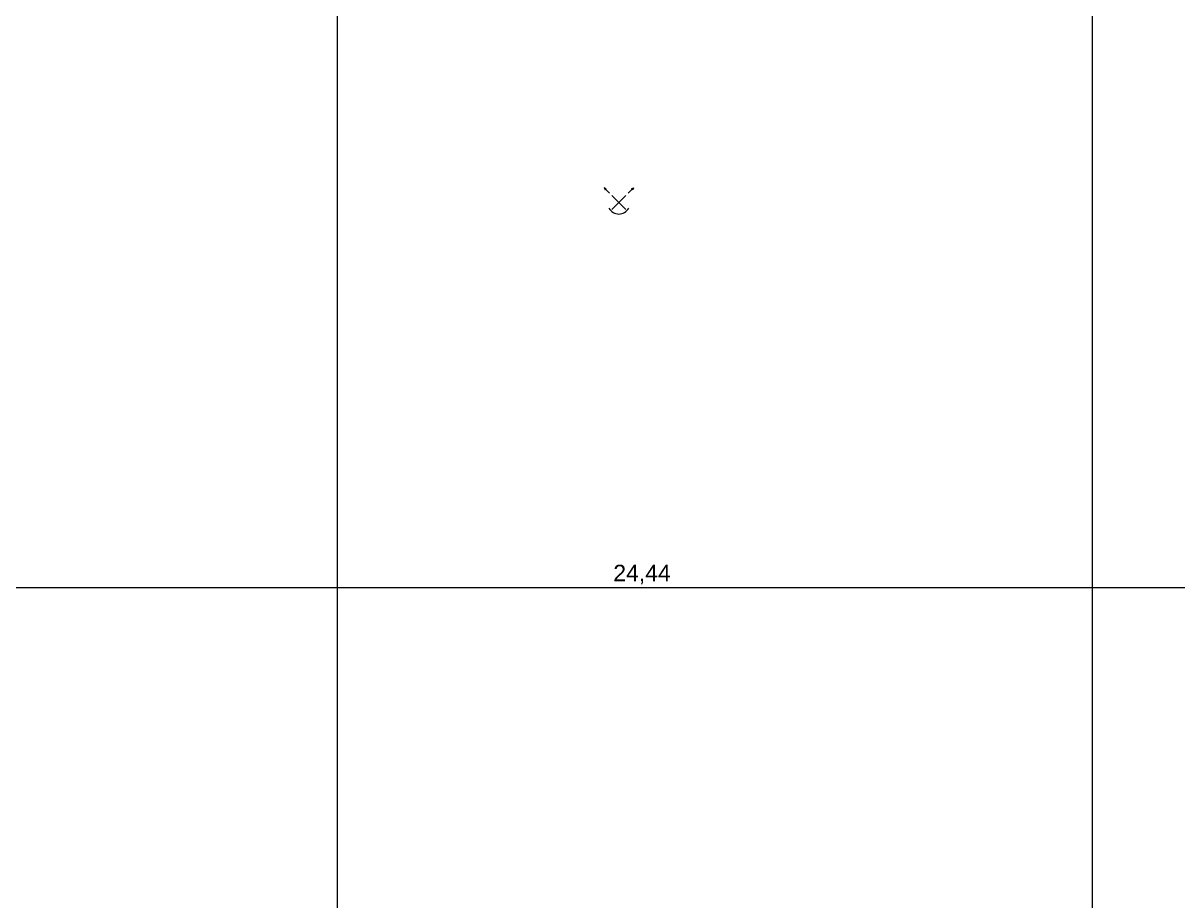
# Model space of a CAD drawing. Header units: millimetres. Extents: x -284281 to 1648660, y -821378 to -151356.
# Drawn here: x 441002 to 458603, y -248235 to -234850 of the extents above; entities that cross this region are included whole.
import ezdxf

# ---------------------------------------------------------------- set-up
doc = ezdxf.new("R2010")
doc.units = ezdxf.units.MM
doc.header["$MEASUREMENT"] = 0
doc.layers.add('Cotations - 1_100', color=7, linetype='Continuous')
doc.styles.add('STYLE_GENERE_2', font='arial.ttf')
doc.dimstyles.new('STYLE_GENERE__1', dxfattribs={"dimtxt": 250, "dimasz": 190, "dimexe": 0.18, "dimexo": 0.0625, "dimgap": 0, "dimtad": 1, "dimtih": 1, "dimtoh": 1, "dimlfac": 0.001, "dimzin": 0, "dimdsep": 46, "dimtxsty": 'STYLE_GENERE_2', "dimblk": 'ARROWHEAD_6', "dimblk1": 'ARROWHEAD_6', "dimblk2": 'ARROWHEAD_6', "dimcen": 0.09, "dimse1": 1, "dimse2": 1, "dimclrd": 7, "dimclre": 7, "dimclrt": 7, "dimazin": 0, "dimtfac": 1, "dimtdec": 4, "dimtmove": 0, "dimatfit": 3, "dimfxl": 1, "dimtolj": 1, "dimtzin": 0, "dimarcsym": 0})
doc.dimstyles.new('STYLE_GENERE__2', dxfattribs={"dimtxt": 250, "dimasz": 190, "dimexe": 0.18, "dimexo": 0.0625, "dimgap": 0, "dimtad": 1, "dimlfac": 0.001, "dimzin": 0, "dimdsep": 46, "dimtxsty": 'STYLE_GENERE_2', "dimblk": 'ARROWHEAD_6', "dimblk1": 'ARROWHEAD_6', "dimblk2": 'ARROWHEAD_6', "dimcen": 0.09, "dimse1": 1, "dimse2": 1, "dimclrd": 7, "dimclre": 7, "dimclrt": 7, "dimazin": 0, "dimtfac": 1, "dimtdec": 4, "dimtmove": 0, "dimatfit": 3, "dimfxl": 1, "dimtolj": 1, "dimtzin": 0, "dimarcsym": 0})
pattern_1 = [(0, (0, 0), (0, 300), [])]

# ---------------------------------------------------------------- blocks, each defined once
blk = doc.blocks.new('Projecteur lumineux 25')
at = {"linetype": 'Continuous', "lineweight": 5, "true_color": 0x072a91}
h = blk.add_hatch(dxfattribs=at)
h.set_pattern_fill('_USER_0002', color=164, style=0, pattern_type=2)
h.set_pattern_definition(pattern_1)
h.paths.add_polyline_path([(195, 211), (211, 195), (225, 225)])
h = blk.add_hatch(dxfattribs=at)
h.set_pattern_fill('_USER_0002', color=164, style=0, pattern_type=2)
h.set_pattern_definition(pattern_1)
h.paths.add_polyline_path([(195, -211), (225, -225), (211, -195)])
at = {"color": 7, "linetype": 'Continuous', "lineweight": 5}
for p, q in [((144, 144), (203, 203)), ((106, 106), (-106, -106)), ((106, -106), (-106, 106)), ((144, -144), (203, -203))]:
    blk.add_line(p, q, dxfattribs=at)
at = {"color": 7, "linetype": 'Continuous', "lineweight": 5, "flags": 128}
for points in [[(195, 211), (211, 195), (225, 225)], [(195, -211), (211, -195), (225, -225)]]:
    blk.add_lwpolyline(points, close=True, dxfattribs=at)
at = {"color": 7, "linetype": 'Continuous', "lineweight": 5}
blk.add_arc((0, 0), 175, 120, 240, dxfattribs=at)
blk = doc.blocks.new('*D989')
at = {"layer": 'Cotations - 1_100', "color": 7, "linetype": 'Continuous', "lineweight": 5, "transparency": 16777216}
for p, q in [((457300, -173676), (457300, -173526)), ((457488, -173676), (457113, -173676)), ((457400, -173776), (457200, -173576)), ((457300, -253116), (457300, -173676)), ((457200, -253016), (457400, -253216)), ((457488, -253116), (457113, -253116)), ((457300, -253266), (457300, -253116))]:
    blk.add_line(p, q, dxfattribs=at)
at = {"layer": 'Cotations - 1_100', "color": 7, "lineweight": 5, "transparency": 16777216, "insert": (457250, -213823), "char_height": 250, "attachment_point": 7, "rotation": 90, "style": 'STYLE_GENERE_2'}
blk.add_mtext('\\A1;{\\pql;\\fArial|b0|i0|c0|p38;79,44}', dxfattribs=at)
blk = doc.blocks.new('ARROWHEAD_6')
at = {"color": 0, "linetype": 'Continuous', "lineweight": 0}
for p, q in [((0, 0), (-1, 0)), ((-0.5, -0.5), (0.5, 0.5))]:
    blk.add_line(p, q, dxfattribs=at)
blk = doc.blocks.new('*D990')
at = {"layer": 'Cotations - 1_100', "color": 7, "linetype": 'Continuous', "lineweight": 5, "transparency": 16777216}
for p, q in [((438305, -243356), (438105, -243556)), ((438205, -243644), (438205, -243269)), ((462546, -243556), (462746, -243356)), ((462646, -243644), (462646, -243269)), ((438055, -243456), (438205, -243456)), ((438205, -243456), (462646, -243456)), ((462646, -243456), (462796, -243456))]:
    blk.add_line(p, q, dxfattribs=at)
at = {"layer": 'Cotations - 1_100', "color": 7, "lineweight": 5, "transparency": 16777216, "insert": (449998, -243406), "char_height": 250, "attachment_point": 7, "style": 'STYLE_GENERE_2'}
blk.add_mtext('\\A1;{\\pql;\\fArial|b0|i0|c0|p38;24,44}', dxfattribs=at)
blk = doc.blocks.new('*D1139')
at = {"layer": 'Cotations - 1_100', "color": 7, "linetype": 'Continuous', "lineweight": 5, "transparency": 16777216}
for p, q in [((445894, -173496), (445694, -173296)), ((445794, -173396), (445794, -173246)), ((445982, -173396), (445607, -173396)), ((445794, -253396), (445794, -173396)), ((445982, -253396), (445607, -253396)), ((445694, -253296), (445894, -253496)), ((445794, -253546), (445794, -253396))]:
    blk.add_line(p, q, dxfattribs=at)
at = {"layer": 'Cotations - 1_100', "color": 7, "lineweight": 5, "transparency": 16777216, "insert": (445744, -213823), "char_height": 250, "attachment_point": 7, "rotation": 90, "style": 'STYLE_GENERE_2'}
blk.add_mtext('\\A1;{\\pql;\\fArial|b0|i0|c0|p38;80,00}', dxfattribs=at)

msp = doc.modelspace()

# ---------------------------------------------------------------- block references
at = {"color": 7, "linetype": 'Continuous', "lineweight": 5, "zscale": 1000, "rotation": 90}
msp.add_blockref('Projecteur lumineux 25', (450082.28819, -237586.30721), dxfattribs=at)

# ---------------------------------------------------------------- dimensions: what is measured, and where the dimension line sits
at = {"layer": 'Cotations - 1_100', "color": 7, "linetype": 'Continuous', "lineweight": 5}
for base, p1, p2, picture, middle in [((445794.22597, -173395.57011), (462925.55265, -253395.57129), (462925.55265, -173395.57011), '*D1139', (445619.22597, -213402.99823)), ((457300.40824, -173675.62175), (462645.55265, -253115.57129), (462645.55265, -173675.62175), '*D989', (457125.40824, -213403.02405))]:
    dim = msp.add_linear_dim(base=base, p1=p1, p2=p2, angle=90, dimstyle='STYLE_GENERE__2', dxfattribs=at)
    dim.commit()
    dim.dimension.update_dxf_attribs({"geometry": picture, "text_midpoint": middle, "dimtype": 160, "text_rotation": 90})
dim = msp.add_linear_dim(base=(462645.55265, -243456.12742), p1=(438205.06106, -253115.57129), p2=(462645.55265, -253115.57129), dimstyle='STYLE_GENERE__1', dxfattribs=at)
dim.commit()
dim.dimension.update_dxf_attribs({"geometry": '*D990', "text_midpoint": (450417.87932, -243281.12742), "dimtype": 160})

doc.saveas('drawing.dxf')
